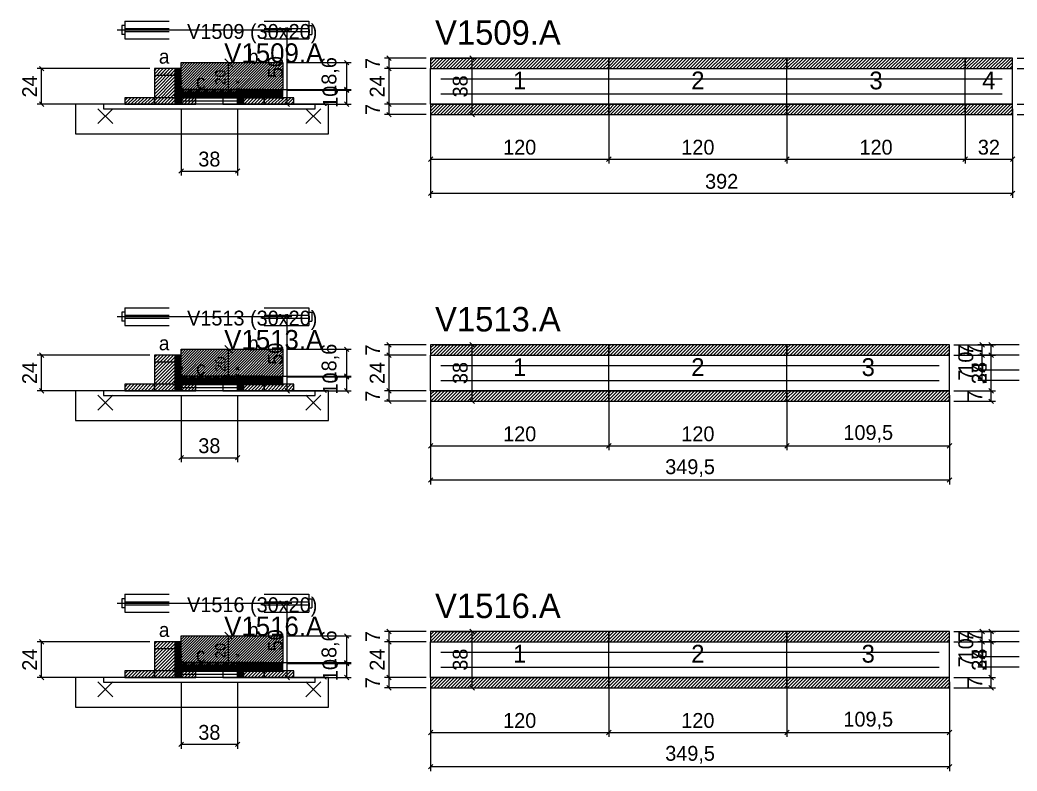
# Model space of a CAD drawing. Extents: x -9000 to 3070, y -8772 to 1250.
# Drawn here: x -69 to 603, y -8772 to -8266 of the extents above; entities that cross this region are included whole.
import ezdxf
from ezdxf.enums import TextEntityAlignment as Align

# ---------------------------------------------------------------- set-up
doc = ezdxf.new("R2010")
doc.units = 0
for name, color, linetype in [('5', 5, 'Continuous'), ('BARRA_ANCORAGEM', 126, 'Continuous'), ('barrote', 126, 'Continuous'), ('CONCRETO', 251, 'Continuous'), ('COTA', 241, 'Continuous'), ('Cota Seção (2x)', 241, 'Continuous'), ('detalhes', 7, 'Continuous'), ('Hachura', 251, 'Continuous'), ('HACHURACONCRETO', 251, 'Continuous'), ('Madeira', 126, 'Continuous'), ('NOMENCLATURA', 7, 'Continuous'), ('Painéis', 200, 'Continuous'), ('presilha', 224, 'Continuous'), ('SARR_2.2x7', 40, 'Continuous'), ('SARRAFO_2_2X7', 40, 'Continuous'), ('SCO-___-LAJ', 224, 'Continuous'), ('TENSOR', 224, 'Continuous'), ('Texto Seção', 7, 'Continuous')]:
    doc.layers.add(name, color=color, linetype=linetype)
doc.dimstyles.new('PAINEL', dxfattribs={"dimtxt": 10, "dimasz": 3, "dimexe": 3, "dimexo": 3, "dimgap": 3, "dimtad": 1, "dimblk": 'OBLIQUE', "dimblk1": 'OBLIQUE', "dimcen": 2.5, "dimclrd": 4, "dimclre": 4, "dimclrt": 240, "dimazin": 3, "dimtfac": 1, "dimtmove": 0, "dimatfit": 3})
doc.dimstyles.new('SECAO2X', dxfattribs={"dimtxt": 7, "dimasz": 5, "dimexe": 3, "dimexo": 3, "dimgap": 2, "dimtad": 3, "dimblk": 'OBLIQUE', "dimblk1": 'OBLIQUE', "dimcen": 2.5, "dimclrd": 4, "dimclre": 4, "dimclrt": 1, "dimazin": 3, "dimtfac": 1, "dimtmove": 0, "dimatfit": 3})

# ---------------------------------------------------------------- blocks, each defined once
blk = doc.blocks.new('PAR_ESQ')
for p, q in [((-1, -1), (1, 1)), ((-1, 1), (1, -1))]:
    blk.add_line(p, q)
blk = doc.blocks.new('PAR_FUNDO_ESQ')
for p, q in [((-1, -1), (1, 1)), ((-1, 1), (1, -1))]:
    blk.add_line(p, q)
blk = doc.blocks.new('PAR_FUNDO_DIR')
for p, q in [((-1, -1), (1, 1)), ((-1, 1), (1, -1))]:
    blk.add_line(p, q)
blk = doc.blocks.new('par_int_esq')
for p, q in [((-1, -1), (1, 1)), ((-1, 1), (1, -1))]:
    blk.add_line(p, q)
blk = doc.blocks.new('par_int_dir')
for p, q in [((-1, -1), (1, 1)), ((-1, 1), (1, -1))]:
    blk.add_line(p, q)
blk = doc.blocks.new('_OBLIQUE')
at = {"color": 0, "linetype": 'BYBLOCK'}
blk.add_line((-0.5, -0.5), (0.5, 0.5), dxfattribs=at)

msp = doc.modelspace()

# ---------------------------------------------------------------- hatches: boundary and pattern name
at = {"layer": 'COTA'}
h = msp.add_hatch(dxfattribs=at)
h.set_pattern_fill('ANSI31', scale=0.5)
h.paths.add_polyline_path([(208, -8299), (328, -8299), (328, -8292), (208, -8292)])
h = msp.add_hatch(dxfattribs=at)
h.set_pattern_fill('ANSI31', scale=0.5)
h.paths.add_polyline_path([(328, -8299), (448, -8299), (448, -8292), (328, -8292)])
h = msp.add_hatch(dxfattribs=at)
h.set_pattern_fill('ANSI31', scale=0.5)
h.paths.add_polyline_path([(448, -8299), (568, -8299), (568, -8292), (448, -8292)])
h = msp.add_hatch(dxfattribs=at)
h.set_pattern_fill('ANSI31', scale=0.5)
h.paths.add_polyline_path([(568, -8299), (600, -8299), (600, -8292), (568, -8292)])
h = msp.add_hatch(dxfattribs=at)
h.set_pattern_fill('ANSI31', scale=0.4)
h.paths.add_polyline_path([(40, -8315), (40, -8295), (108.5, -8295), (108.5, -8313.6), (78, -8313.6), (78, -8315)])
h = msp.add_hatch(dxfattribs=at)
h.set_pattern_fill('ANSI31', scale=0.5)
h.paths.add_polyline_path([(208, -8330), (328, -8330), (328, -8323), (208, -8323)])
h = msp.add_hatch(dxfattribs=at)
h.set_pattern_fill('ANSI31', scale=0.5)
h.paths.add_polyline_path([(328, -8330), (448, -8330), (448, -8323), (328, -8323)])
h = msp.add_hatch(dxfattribs=at)
h.set_pattern_fill('ANSI31', scale=0.5)
h.paths.add_polyline_path([(448, -8330), (568, -8330), (568, -8323), (448, -8323)])
h = msp.add_hatch(dxfattribs=at)
h.set_pattern_fill('ANSI31', scale=0.5)
h.paths.add_polyline_path([(568, -8330), (600, -8330), (600, -8323), (568, -8323)])
h = msp.add_hatch(dxfattribs=at)
h.set_pattern_fill('ANSI31', scale=0.4)
h.paths.add_polyline_path([(40, -8508), (40, -8488), (108.5, -8488), (108.5, -8506.6), (78, -8506.6), (78, -8508)])
h = msp.add_hatch(dxfattribs=at)
h.set_pattern_fill('ANSI31', scale=0.5)
h.paths.add_polyline_path([(208, -8492), (328, -8492), (328, -8485), (208, -8485)])
h = msp.add_hatch(dxfattribs=at)
h.set_pattern_fill('ANSI31', scale=0.5)
h.paths.add_polyline_path([(328, -8492), (448, -8492), (448, -8485), (328, -8485)])
h = msp.add_hatch(dxfattribs=at)
h.set_pattern_fill('ANSI31', scale=0.5)
h.paths.add_polyline_path([(448, -8492), (557.5, -8492), (557.5, -8485), (448, -8485)])
h = msp.add_hatch(dxfattribs=at)
h.set_pattern_fill('ANSI31', scale=0.5)
h.paths.add_polyline_path([(208, -8523), (328, -8523), (328, -8516), (208, -8516)])
h = msp.add_hatch(dxfattribs=at)
h.set_pattern_fill('ANSI31', scale=0.5)
h.paths.add_polyline_path([(328, -8523), (448, -8523), (448, -8516), (328, -8516)])
h = msp.add_hatch(dxfattribs=at)
h.set_pattern_fill('ANSI31', scale=0.5)
h.paths.add_polyline_path([(448, -8523), (557.5, -8523), (557.5, -8516), (448, -8516)])
h = msp.add_hatch(dxfattribs=at)
h.set_pattern_fill('ANSI31', scale=0.4)
h.paths.add_polyline_path([(40, -8701), (40, -8681), (108.5, -8681), (108.5, -8699.6), (78, -8699.6), (78, -8701)])
h = msp.add_hatch(dxfattribs=at)
h.set_pattern_fill('ANSI31', scale=0.5)
h.paths.add_polyline_path([(208, -8685), (328, -8685), (328, -8678), (208, -8678)])
h = msp.add_hatch(dxfattribs=at)
h.set_pattern_fill('ANSI31', scale=0.5)
h.paths.add_polyline_path([(328, -8685), (448, -8685), (448, -8678), (328, -8678)])
h = msp.add_hatch(dxfattribs=at)
h.set_pattern_fill('ANSI31', scale=0.5)
h.paths.add_polyline_path([(448, -8685), (557.5, -8685), (557.5, -8678), (448, -8678)])
h = msp.add_hatch(dxfattribs=at)
h.set_pattern_fill('ANSI31', scale=0.5)
h.paths.add_polyline_path([(208, -8716), (328, -8716), (328, -8709), (208, -8709)])
h = msp.add_hatch(dxfattribs=at)
h.set_pattern_fill('ANSI31', scale=0.5)
h.paths.add_polyline_path([(328, -8716), (448, -8716), (448, -8709), (328, -8709)])
h = msp.add_hatch(dxfattribs=at)
h.set_pattern_fill('ANSI31', scale=0.5)
h.paths.add_polyline_path([(448, -8716), (557.5, -8716), (557.5, -8709), (448, -8709)])
at = {"layer": 'Hachura'}
h = msp.add_hatch(dxfattribs=at)
h.set_pattern_fill('ANSI31', scale=0.5)
h.paths.add_polyline_path([(22, -8323), (36, -8323), (36, -8299), (22, -8299)])
h = msp.add_hatch(dxfattribs=at)
h.set_pattern_fill('ANSI31', scale=0.5)
h.paths.add_polyline_path([(22, -8303.4), (36, -8303.4), (36, -8299), (22, -8299)])
h = msp.add_hatch(dxfattribs=at)
h.set_pattern_fill('SOLID')
h.paths.add_polyline_path([(36, -8323), (40, -8323), (40, -8299), (36, -8299)])
h = msp.add_hatch(dxfattribs=at)
h.set_pattern_fill('SOLID')
h.paths.add_polyline_path([(78, -8323), (82, -8323), (82, -8313), (78, -8313)])
h = msp.add_hatch(dxfattribs=at)
h.set_pattern_fill('SOLID')
h.paths.add_polyline_path([(78, -8313), (108.5, -8313), (108.5, -8319), (78, -8319)])
h = msp.add_hatch(dxfattribs=at)
h.set_pattern_fill('ANSI31', scale=0.5)
h.paths.add_polyline_path([(82, -8323), (96, -8323), (96, -8313), (82, -8313)])
h = msp.add_hatch(dxfattribs=at)
h.set_pattern_fill('ANSI31', scale=0.5)
h.paths.add_polyline_path([(82, -8317.4), (96, -8317.4), (96, -8313), (82, -8313)])
h = msp.add_hatch(dxfattribs=at)
h.set_pattern_fill('ANSI31', scale=0.5)
h.paths.add_polyline_path([(2, -8323), (22, -8323), (22, -8318.6), (2, -8318.6)])
h = msp.add_hatch(dxfattribs=at)
h.set_pattern_fill('SOLID')
h.paths.add_polyline_path([(40, -8318.6), (78, -8318.6), (78, -8315), (40, -8315)])
h = msp.add_hatch(dxfattribs=at)
h.set_pattern_fill('ANSI31', scale=0.5)
h.paths.add_polyline_path([(40, -8323), (50, -8323), (50, -8318.6), (40, -8318.6)])
h = msp.add_hatch(dxfattribs=at)
h.set_pattern_fill('ANSI31', scale=0.5)
h.paths.add_polyline_path([(96, -8323), (116, -8323), (116, -8318.6), (96, -8318.6)])
h = msp.add_hatch(dxfattribs=at)
h.set_pattern_fill('ANSI31', scale=0.5)
h.paths.add_polyline_path([(22, -8516), (36, -8516), (36, -8492), (22, -8492)])
h = msp.add_hatch(dxfattribs=at)
h.set_pattern_fill('ANSI31', scale=0.5)
h.paths.add_polyline_path([(22, -8496.4), (36, -8496.4), (36, -8492), (22, -8492)])
h = msp.add_hatch(dxfattribs=at)
h.set_pattern_fill('SOLID')
h.paths.add_polyline_path([(36, -8516), (40, -8516), (40, -8492), (36, -8492)])
h = msp.add_hatch(dxfattribs=at)
h.set_pattern_fill('SOLID')
h.paths.add_polyline_path([(40, -8511.6), (78, -8511.6), (78, -8508), (40, -8508)])
h = msp.add_hatch(dxfattribs=at)
h.set_pattern_fill('SOLID')
h.paths.add_polyline_path([(78, -8516), (82, -8516), (82, -8506), (78, -8506)])
h = msp.add_hatch(dxfattribs=at)
h.set_pattern_fill('SOLID')
h.paths.add_polyline_path([(78, -8506), (108.5, -8506), (108.5, -8512), (78, -8512)])
h = msp.add_hatch(dxfattribs=at)
h.set_pattern_fill('ANSI31', scale=0.5)
h.paths.add_polyline_path([(82, -8516), (96, -8516), (96, -8506), (82, -8506)])
h = msp.add_hatch(dxfattribs=at)
h.set_pattern_fill('ANSI31', scale=0.5)
h.paths.add_polyline_path([(82, -8510.4), (96, -8510.4), (96, -8506), (82, -8506)])
h = msp.add_hatch(dxfattribs=at)
h.set_pattern_fill('ANSI31', scale=0.5)
h.paths.add_polyline_path([(2, -8516), (22, -8516), (22, -8511.6), (2, -8511.6)])
h = msp.add_hatch(dxfattribs=at)
h.set_pattern_fill('ANSI31', scale=0.5)
h.paths.add_polyline_path([(40, -8516), (50, -8516), (50, -8511.6), (40, -8511.6)])
h = msp.add_hatch(dxfattribs=at)
h.set_pattern_fill('ANSI31', scale=0.5)
h.paths.add_polyline_path([(96, -8516), (116, -8516), (116, -8511.6), (96, -8511.6)])
h = msp.add_hatch(dxfattribs=at)
h.set_pattern_fill('ANSI31', scale=0.5)
h.paths.add_polyline_path([(22, -8709), (36, -8709), (36, -8685), (22, -8685)])
h = msp.add_hatch(dxfattribs=at)
h.set_pattern_fill('ANSI31', scale=0.5)
h.paths.add_polyline_path([(22, -8689.4), (36, -8689.4), (36, -8685), (22, -8685)])
h = msp.add_hatch(dxfattribs=at)
h.set_pattern_fill('SOLID')
h.paths.add_polyline_path([(36, -8709), (40, -8709), (40, -8685), (36, -8685)])
h = msp.add_hatch(dxfattribs=at)
h.set_pattern_fill('SOLID')
h.paths.add_polyline_path([(40, -8704.6), (78, -8704.6), (78, -8701), (40, -8701)])
h = msp.add_hatch(dxfattribs=at)
h.set_pattern_fill('SOLID')
h.paths.add_polyline_path([(78, -8709), (82, -8709), (82, -8699), (78, -8699)])
h = msp.add_hatch(dxfattribs=at)
h.set_pattern_fill('SOLID')
h.paths.add_polyline_path([(78, -8699), (108.5, -8699), (108.5, -8705), (78, -8705)])
h = msp.add_hatch(dxfattribs=at)
h.set_pattern_fill('ANSI31', scale=0.5)
h.paths.add_polyline_path([(82, -8709), (96, -8709), (96, -8699), (82, -8699)])
h = msp.add_hatch(dxfattribs=at)
h.set_pattern_fill('ANSI31', scale=0.5)
h.paths.add_polyline_path([(82, -8703.4), (96, -8703.4), (96, -8699), (82, -8699)])
h = msp.add_hatch(dxfattribs=at)
h.set_pattern_fill('ANSI31', scale=0.5)
h.paths.add_polyline_path([(2, -8709), (22, -8709), (22, -8704.6), (2, -8704.6)])
h = msp.add_hatch(dxfattribs=at)
h.set_pattern_fill('ANSI31', scale=0.5)
h.paths.add_polyline_path([(40, -8709), (50, -8709), (50, -8704.6), (40, -8704.6)])
h = msp.add_hatch(dxfattribs=at)
h.set_pattern_fill('ANSI31', scale=0.5)
h.paths.add_polyline_path([(96, -8709), (116, -8709), (116, -8704.6), (96, -8704.6)])
at = {"layer": 'HACHURACONCRETO'}
h = msp.add_hatch(dxfattribs=at)
h.set_pattern_fill('ANSI31', scale=0.3)
h.paths.add_polyline_path([(40, -8318.6), (78, -8318.6), (78, -8313), (40, -8313)])
h = msp.add_hatch(dxfattribs=at)
h.set_pattern_fill('ANSI31', scale=0.3)
h.paths.add_polyline_path([(40, -8511.6), (78, -8511.6), (78, -8506), (40, -8506)])
h = msp.add_hatch(dxfattribs=at)
h.set_pattern_fill('ANSI31', scale=0.3)
h.paths.add_polyline_path([(40, -8704.6), (78, -8704.6), (78, -8699), (40, -8699)])

# ---------------------------------------------------------------- linework, layer by layer
for p, q in [((0, -8270), (0, -8276)), ((2, -8270), (0, -8270)), ((2, -8267), (32, -8267)), ((2, -8267), (2, -8279)), ((2, -8272), (32, -8272)), ((96, -8267), (126, -8267)), ((96, -8272), (126, -8272)), ((126, -8267), (126, -8279)), ((126, -8270), (128, -8270)), ((128, -8270), (128, -8276)), ((2, -8276), (0, -8276)), ((2, -8274), (32, -8274)), ((2, -8279), (32, -8279)), ((96, -8274), (126, -8274)), ((96, -8279), (126, -8279)), ((126, -8276), (128, -8276)), ((2, -8460), (32, -8460)), ((2, -8460), (2, -8472)), ((96, -8460), (126, -8460)), ((126, -8460), (126, -8472)), ((0, -8463), (0, -8469)), ((2, -8463), (0, -8463)), ((2, -8465), (32, -8465)), ((2, -8467), (32, -8467)), ((96, -8465), (126, -8465)), ((96, -8467), (126, -8467)), ((126, -8463), (128, -8463)), ((128, -8463), (128, -8469)), ((2, -8469), (0, -8469)), ((2, -8472), (32, -8472)), ((96, -8472), (126, -8472)), ((126, -8469), (128, -8469)), ((0, -8656), (0, -8662)), ((2, -8656), (0, -8656)), ((2, -8653), (32, -8653)), ((2, -8653), (2, -8665)), ((96, -8653), (126, -8653)), ((126, -8653), (126, -8665)), ((126, -8656), (128, -8656)), ((128, -8656), (128, -8662)), ((2, -8662), (0, -8662)), ((2, -8658), (32, -8658)), ((2, -8660), (32, -8660)), ((96, -8658), (126, -8658)), ((96, -8660), (126, -8660)), ((126, -8662), (128, -8662)), ((2, -8665), (32, -8665)), ((96, -8665), (126, -8665))]:
    msp.add_line(p, q)
at = {"layer": 'BARRA_ANCORAGEM'}
for p, q in [((40, -8315.3), (78, -8315.3)), ((40, -8317.3), (40, -8315.3)), ((40, -8317.3), (78, -8317.3)), ((40, -8318.7), (78, -8318.7)), ((40, -8320.7), (40, -8318.7)), ((78, -8317.3), (78, -8315.3)), ((78, -8320.7), (78, -8318.7)), ((40, -8320.7), (78, -8320.7)), ((40, -8508.3), (78, -8508.3)), ((40, -8510.3), (40, -8508.3)), ((40, -8510.3), (78, -8510.3)), ((40, -8511.7), (78, -8511.7)), ((40, -8513.7), (40, -8511.7)), ((40, -8513.7), (78, -8513.7)), ((78, -8510.3), (78, -8508.3)), ((78, -8513.7), (78, -8511.7)), ((40, -8701.3), (78, -8701.3)), ((40, -8703.3), (40, -8701.3)), ((78, -8703.3), (78, -8701.3)), ((40, -8703.3), (78, -8703.3)), ((40, -8704.7), (78, -8704.7)), ((40, -8706.7), (40, -8704.7)), ((40, -8706.7), (78, -8706.7)), ((78, -8706.7), (78, -8704.7))]:
    msp.add_line(p, q, dxfattribs=at)
at = {"layer": 'barrote'}
for points in [[(-31.25, -8343), (139.25, -8343), (139.25, -8323), (-31.25, -8323)], [(-31.25, -8536), (139.25, -8536), (139.25, -8516), (-31.25, -8516)], [(-31.25, -8729), (139.25, -8729), (139.25, -8709), (-31.25, -8709)]]:
    msp.add_lwpolyline(points, close=True, dxfattribs=at)
at = {"layer": 'CONCRETO'}
for points in [[(40, -8315), (40, -8295), (108.5, -8295), (108.5, -8313.6), (78, -8313.6), (78, -8315)], [(40, -8508), (40, -8488), (108.5, -8488), (108.5, -8506.6), (78, -8506.6), (78, -8508)], [(40, -8701), (40, -8681), (108.5, -8681), (108.5, -8699.6), (78, -8699.6), (78, -8701)]]:
    msp.add_lwpolyline(points, close=True, dxfattribs=at)
at = {"layer": 'HACHURACONCRETO'}
for points in [[(40, -8318.6), (78, -8318.6), (78, -8313), (40, -8313)], [(40, -8511.6), (78, -8511.6), (78, -8506), (40, -8506)], [(40, -8704.6), (78, -8704.6), (78, -8699), (40, -8699)]]:
    msp.add_lwpolyline(points, close=True, dxfattribs=at)
at = {"layer": 'Madeira'}
for points in [[(22, -8323), (36, -8323), (36, -8299), (22, -8299)], [(22, -8303.4), (36, -8303.4), (36, -8299), (22, -8299)], [(82, -8323), (96, -8323), (96, -8313), (82, -8313)], [(82, -8317.4), (96, -8317.4), (96, -8313), (82, -8313)], [(2, -8323), (22, -8323), (22, -8318.6), (2, -8318.6)], [(22, -8323), (36, -8323), (36, -8318.6), (22, -8318.6)], [(40, -8323), (50, -8323), (50, -8318.6), (40, -8318.6)], [(68, -8323), (78, -8323), (78, -8318.6), (68, -8318.6)], [(96, -8323), (116, -8323), (116, -8318.6), (96, -8318.6)], [(22, -8516), (36, -8516), (36, -8492), (22, -8492)], [(22, -8496.4), (36, -8496.4), (36, -8492), (22, -8492)], [(82, -8516), (96, -8516), (96, -8506), (82, -8506)], [(82, -8510.4), (96, -8510.4), (96, -8506), (82, -8506)], [(2, -8516), (22, -8516), (22, -8511.6), (2, -8511.6)], [(22, -8516), (36, -8516), (36, -8511.6), (22, -8511.6)], [(40, -8516), (50, -8516), (50, -8511.6), (40, -8511.6)], [(68, -8516), (78, -8516), (78, -8511.6), (68, -8511.6)], [(96, -8516), (116, -8516), (116, -8511.6), (96, -8511.6)], [(22, -8709), (36, -8709), (36, -8685), (22, -8685)], [(22, -8689.4), (36, -8689.4), (36, -8685), (22, -8685)], [(82, -8709), (96, -8709), (96, -8699), (82, -8699)], [(82, -8703.4), (96, -8703.4), (96, -8699), (82, -8699)], [(2, -8709), (22, -8709), (22, -8704.6), (2, -8704.6)], [(22, -8709), (36, -8709), (36, -8704.6), (22, -8704.6)], [(40, -8709), (50, -8709), (50, -8704.6), (40, -8704.6)], [(68, -8709), (78, -8709), (78, -8704.6), (68, -8704.6)], [(96, -8709), (116, -8709), (116, -8704.6), (96, -8704.6)]]:
    msp.add_lwpolyline(points, close=True, dxfattribs=at)
at = {"layer": 'Painéis'}
for p, q in [((208, -8299), (328, -8299)), ((208, -8323), (208, -8299)), ((328, -8323), (328, -8299)), ((328, -8323), (328, -8299)), ((328, -8299), (448, -8299)), ((328, -8323), (328, -8299)), ((448, -8323), (448, -8299)), ((448, -8323), (448, -8299)), ((448, -8299), (568, -8299)), ((448, -8323), (448, -8299)), ((568, -8323), (568, -8299)), ((568, -8323), (568, -8299)), ((568, -8299), (600, -8299)), ((568, -8323), (568, -8299)), ((600, -8323), (600, -8299)), ((208, -8323), (328, -8323)), ((328, -8323), (448, -8323)), ((448, -8323), (568, -8323)), ((568, -8323), (600, -8323)), ((208, -8492), (328, -8492)), ((208, -8516), (208, -8492)), ((328, -8516), (328, -8492)), ((328, -8516), (328, -8492)), ((328, -8492), (448, -8492)), ((328, -8516), (328, -8492)), ((448, -8516), (448, -8492)), ((448, -8516), (448, -8492)), ((448, -8492), (557.5, -8492)), ((448, -8516), (448, -8492)), ((557.5, -8516), (557.5, -8492)), ((208, -8516), (328, -8516)), ((328, -8516), (448, -8516)), ((448, -8516), (557.5, -8516)), ((208, -8685), (328, -8685)), ((208, -8709), (208, -8685)), ((328, -8709), (328, -8685)), ((328, -8709), (328, -8685)), ((328, -8685), (448, -8685)), ((328, -8709), (328, -8685)), ((448, -8709), (448, -8685)), ((448, -8709), (448, -8685)), ((448, -8685), (557.5, -8685)), ((448, -8709), (448, -8685)), ((557.5, -8709), (557.5, -8685)), ((208, -8709), (328, -8709)), ((328, -8709), (448, -8709)), ((448, -8709), (557.5, -8709))]:
    msp.add_line(p, q, dxfattribs=at)
for points in [[(36, -8323), (40, -8323), (40, -8299), (36, -8299)], [(78, -8323), (82, -8323), (82, -8313), (78, -8313)], [(78, -8313), (108.5, -8313), (108.5, -8313.6), (78, -8313.6)], [(40, -8318.6), (78, -8318.6), (78, -8315), (40, -8315)], [(36, -8516), (40, -8516), (40, -8492), (36, -8492)], [(40, -8511.6), (78, -8511.6), (78, -8508), (40, -8508)], [(78, -8516), (82, -8516), (82, -8506), (78, -8506)], [(78, -8506), (108.5, -8506), (108.5, -8506.6), (78, -8506.6)], [(36, -8709), (40, -8709), (40, -8685), (36, -8685)], [(40, -8704.6), (78, -8704.6), (78, -8701), (40, -8701)], [(78, -8709), (82, -8709), (82, -8699), (78, -8699)], [(78, -8699), (108.5, -8699), (108.5, -8699.6), (78, -8699.6)]]:
    msp.add_lwpolyline(points, close=True, dxfattribs=at)
at = {"layer": 'presilha'}
for p, q in [((-16, -8336), (-6, -8326)), ((-16, -8326), (-6, -8336)), ((124, -8336), (134, -8326)), ((124, -8326), (134, -8336)), ((-16, -8529), (-6, -8519)), ((-16, -8519), (-6, -8529)), ((124, -8529), (134, -8519)), ((124, -8519), (134, -8529)), ((-16, -8722), (-6, -8712)), ((-16, -8712), (-6, -8722)), ((124, -8722), (134, -8712)), ((124, -8712), (134, -8722))]:
    msp.add_line(p, q, dxfattribs=at)
at = {"layer": 'SARR_2.2x7'}
for points in [[(215, -8306), (328, -8306)], [(215, -8306), (328, -8306)], [(328, -8306), (448, -8306)], [(328, -8306), (448, -8306)], [(448, -8306), (568, -8306)], [(448, -8306), (568, -8306)], [(568, -8306), (593, -8306)], [(568, -8306), (593, -8306)], [(215, -8316), (328, -8316)], [(215, -8316), (328, -8316)], [(328, -8316), (448, -8316)], [(328, -8316), (448, -8316)], [(448, -8316), (568, -8316)], [(448, -8316), (568, -8316)], [(568, -8316), (593, -8316)], [(568, -8316), (593, -8316)], [(215, -8499), (328, -8499)], [(215, -8499), (328, -8499)], [(328, -8499), (448, -8499)], [(328, -8499), (448, -8499)], [(448, -8499), (550.5, -8499)], [(448, -8499), (550.5, -8499)], [(215, -8509), (328, -8509)], [(215, -8509), (328, -8509)], [(328, -8509), (448, -8509)], [(328, -8509), (448, -8509)], [(448, -8509), (550.5, -8509)], [(448, -8509), (550.5, -8509)], [(215, -8692), (328, -8692)], [(215, -8692), (328, -8692)], [(328, -8692), (448, -8692)], [(328, -8692), (448, -8692)], [(448, -8692), (550.5, -8692)], [(448, -8692), (550.5, -8692)], [(215, -8702), (328, -8702)], [(215, -8702), (328, -8702)], [(328, -8702), (448, -8702)], [(328, -8702), (448, -8702)], [(448, -8702), (550.5, -8702)], [(448, -8702), (550.5, -8702)]]:
    msp.add_lwpolyline(points, dxfattribs=at)
at = {"layer": 'SARRAFO_2_2X7'}
for p, q in [((36, -8308.2), (36, -8303.8)), ((36, -8303.8), (40, -8303.8)), ((40, -8308.2), (40, -8303.8)), ((36, -8308.2), (40, -8308.2)), ((36, -8318.2), (36, -8313.8)), ((36, -8313.8), (40, -8313.8)), ((36, -8318.2), (40, -8318.2)), ((40, -8318.2), (40, -8313.8)), ((78, -8320.2), (78, -8315.8)), ((78, -8315.8), (82, -8315.8)), ((78, -8320.2), (82, -8320.2)), ((82, -8320.2), (82, -8315.8)), ((36, -8501.2), (36, -8496.8)), ((36, -8496.8), (40, -8496.8)), ((36, -8501.2), (40, -8501.2)), ((40, -8501.2), (40, -8496.8)), ((36, -8511.2), (36, -8506.8)), ((36, -8506.8), (40, -8506.8)), ((40, -8511.2), (40, -8506.8)), ((36, -8511.2), (40, -8511.2)), ((78, -8513.2), (78, -8508.8)), ((78, -8508.8), (82, -8508.8)), ((78, -8513.2), (82, -8513.2)), ((82, -8513.2), (82, -8508.8)), ((36, -8694.2), (36, -8689.8)), ((36, -8689.8), (40, -8689.8)), ((36, -8694.2), (40, -8694.2)), ((40, -8694.2), (40, -8689.8)), ((36, -8704.2), (36, -8699.8)), ((36, -8699.8), (40, -8699.8)), ((40, -8704.2), (40, -8699.8)), ((78, -8706.2), (78, -8701.8)), ((78, -8701.8), (82, -8701.8)), ((82, -8706.2), (82, -8701.8)), ((36, -8704.2), (40, -8704.2)), ((78, -8706.2), (82, -8706.2))]:
    msp.add_line(p, q, dxfattribs=at)
at = {"layer": 'SCO-___-LAJ'}
for points in [[(208, -8299), (328, -8299), (328, -8292), (208, -8292)], [(328, -8299), (448, -8299), (448, -8292), (328, -8292)], [(448, -8299), (568, -8299), (568, -8292), (448, -8292)], [(568, -8299), (600, -8299), (600, -8292), (568, -8292)], [(-12.25, -8326.2), (130.25, -8326.2), (130.25, -8323), (-12.25, -8323)], [(208, -8330), (328, -8330), (328, -8323), (208, -8323)], [(328, -8330), (448, -8330), (448, -8323), (328, -8323)], [(448, -8330), (568, -8330), (568, -8323), (448, -8323)], [(568, -8330), (600, -8330), (600, -8323), (568, -8323)], [(208, -8492), (328, -8492), (328, -8485), (208, -8485)], [(328, -8492), (448, -8492), (448, -8485), (328, -8485)], [(448, -8492), (557.5, -8492), (557.5, -8485), (448, -8485)], [(-12.25, -8519.2), (130.25, -8519.2), (130.25, -8516), (-12.25, -8516)], [(208, -8523), (328, -8523), (328, -8516), (208, -8516)], [(328, -8523), (448, -8523), (448, -8516), (328, -8516)], [(448, -8523), (557.5, -8523), (557.5, -8516), (448, -8516)], [(208, -8685), (328, -8685), (328, -8678), (208, -8678)], [(328, -8685), (448, -8685), (448, -8678), (328, -8678)], [(448, -8685), (557.5, -8685), (557.5, -8678), (448, -8678)], [(-12.25, -8712.2), (130.25, -8712.2), (130.25, -8709), (-12.25, -8709)], [(208, -8716), (328, -8716), (328, -8709), (208, -8709)], [(328, -8716), (448, -8716), (448, -8709), (328, -8709)], [(448, -8716), (557.5, -8716), (557.5, -8709), (448, -8709)]]:
    msp.add_lwpolyline(points, close=True, dxfattribs=at)
at = {"layer": 'TENSOR'}
for p, q in [((-3, -8273), (106.5, -8273)), ((-3, -8466), (106.5, -8466)), ((-3, -8659), (106.5, -8659))]:
    msp.add_line(p, q, dxfattribs=at)

# ---------------------------------------------------------------- block references
at = {"layer": 'Painéis'}
for name, p in [('par_int_esq', (40, -8308)), ('PAR_FUNDO_ESQ', (40, -8313)), ('par_int_dir', (78, -8308)), ('PAR_FUNDO_DIR', (78, -8313)), ('PAR_ESQ', (36, -8318)), ('par_int_esq', (40, -8501)), ('par_int_dir', (78, -8501)), ('PAR_FUNDO_ESQ', (40, -8506)), ('PAR_FUNDO_DIR', (78, -8506)), ('PAR_ESQ', (36, -8511)), ('par_int_esq', (40, -8694)), ('par_int_dir', (78, -8694)), ('PAR_ESQ', (36, -8704)), ('PAR_FUNDO_ESQ', (40, -8699)), ('PAR_FUNDO_DIR', (78, -8699))]:
    msp.add_blockref(name, p, dxfattribs=at)

# ---------------------------------------------------------------- texts
at = {"layer": '5'}
for s, p in [('1', (268, -8307)), ('2', (388, -8307)), ('3', (508, -8307)), ('4', (584, -8307)), ('1', (268, -8500)), ('2', (388, -8500)), ('3', (502.75, -8500)), ('1', (268, -8693)), ('2', (388, -8693)), ('3', (502.75, -8693))]:
    msp.add_text(s, height=12, dxfattribs=at).set_placement(p, align=Align.MIDDLE_CENTER)
at = {"layer": 'detalhes'}
for s, p in [('b', (85, -8295.7)), ('a', (25, -8295.7)), ('c', (50, -8312.5)), ('a', (25, -8488.7)), ('b', (85, -8488.7)), ('c', (50, -8505.5)), ('a', (25, -8681.7)), ('b', (85, -8681.7)), ('c', (50, -8698.5))]:
    msp.add_text(s, height=9.6, dxfattribs=at).set_placement(p)
at = {"layer": 'NOMENCLATURA'}
for s, p in [('V1509.A', (211, -8283)), ('V1513.A', (211, -8476)), ('V1516.A', (211, -8669))]:
    msp.add_text(s, height=16.5, dxfattribs=at).set_placement(p)
at = {"layer": 'Texto Seção'}
for s, height, p in [('V1509 (30x20)', 10, (44, -8279)), ('V1509.A', 13, (69, -8295)), ('V1513 (30x20)', 10, (44, -8472)), ('V1513.A', 13, (69, -8488)), ('V1516 (30x20)', 10, (44, -8665)), ('V1516.A', 13, (69, -8681))]:
    msp.add_text(s, height=height, dxfattribs=at).set_placement(p)

# ---------------------------------------------------------------- dimensions: what is measured, and where the dimension line sits
at = {"layer": 'COTA'}
for base, p1, p2 in [((111.5, -8323), (96, -8323), (96, -8273)), ((151.5, -8313.6), (108.5, -8313.6), (108.5, -8295)), ((180, -8299), (208, -8299), (208, -8292)), ((236, -8330), (208, -8330), (208, -8292)), ((628, -8330), (600, -8330), (600, -8292)), ((628, -8299), (600, -8299), (600, -8292)), ((-54, -8323), (2, -8323), (22, -8299)), ((180, -8323), (208, -8323), (208, -8299)), ((628, -8323), (600, -8323), (600, -8299)), ((151.5, -8323), (96, -8323), (96, -8313)), ((180, -8330), (208, -8330), (208, -8323)), ((628, -8330), (600, -8330), (600, -8323)), ((111.5, -8516), (96, -8516), (96, -8466)), ((151.5, -8506.6), (108.5, -8506.6), (108.5, -8488)), ((180, -8492), (208, -8492), (208, -8485)), ((236, -8523), (208, -8523), (208, -8485)), ((585.5, -8523), (557.5, -8523), (557.5, -8485)), ((585.5, -8492), (557.5, -8492), (557.5, -8485)), ((579.5, -8492), (607.5, -8492), (607.5, -8485)), ((-54, -8516), (2, -8516), (22, -8492)), ((180, -8516), (208, -8516), (208, -8492)), ((585.5, -8516), (557.5, -8516), (557.5, -8492)), ((579.5, -8502), (607.5, -8502), (607.5, -8492)), ((579.5, -8509), (607.5, -8509), (607.5, -8502)), ((151.5, -8516), (96, -8516), (96, -8506)), ((180, -8523), (208, -8523), (208, -8516)), ((585.5, -8523), (557.5, -8523), (557.5, -8516)), ((111.5, -8709), (96, -8709), (96, -8659)), ((151.5, -8699.6), (108.5, -8699.6), (108.5, -8681)), ((180, -8685), (208, -8685), (208, -8678)), ((236, -8716), (208, -8716), (208, -8678)), ((585.5, -8716), (557.5, -8716), (557.5, -8678)), ((585.5, -8685), (557.5, -8685), (557.5, -8678)), ((579.5, -8685), (607.5, -8685), (607.5, -8678)), ((579.5, -8695), (607.5, -8695), (607.5, -8685)), ((-54, -8709), (2, -8709), (22, -8685)), ((180, -8709), (208, -8709), (208, -8685)), ((585.5, -8709), (557.5, -8709), (557.5, -8685)), ((579.5, -8702), (607.5, -8702), (607.5, -8695)), ((151.5, -8709), (96, -8709), (96, -8699)), ((180, -8716), (208, -8716), (208, -8709)), ((585.5, -8716), (557.5, -8716), (557.5, -8709))]:
    msp.add_linear_dim(base=base, p1=p1, p2=p2, angle=90, dimstyle='PAINEL', dxfattribs=at).render()
for base, p1, p2 in [((40, -8368), (40, -8323), (78, -8323)), ((208, -8360), (208, -8323), (328, -8323)), ((208, -8383), (208, -8323), (600, -8323)), ((328, -8360), (328, -8323), (448, -8323)), ((448, -8360), (448, -8323), (568, -8323)), ((568, -8360), (568, -8323), (600, -8323)), ((40, -8561), (40, -8516), (78, -8516)), ((208, -8553), (208, -8516), (328, -8516)), ((208, -8576), (208, -8516), (557.5, -8516)), ((328, -8553), (328, -8516), (448, -8516)), ((448, -8553), (448, -8516), (557.5, -8516)), ((40, -8754), (40, -8709), (78, -8709)), ((208, -8746), (208, -8709), (328, -8709)), ((208, -8769), (208, -8709), (557.5, -8709)), ((328, -8746), (328, -8709), (448, -8709)), ((448, -8746), (448, -8709), (557.5, -8709))]:
    msp.add_linear_dim(base=base, p1=p1, p2=p2, dimstyle='PAINEL', dxfattribs=at).render()
at = {"layer": 'Cota Seção (2x)'}
for base, p1, p2 in [((72, -8315), (40, -8315), (40, -8295)), ((72, -8508), (40, -8508), (40, -8488)), ((72, -8701), (40, -8701), (40, -8681))]:
    msp.add_linear_dim(base=base, p1=p1, p2=p2, angle=90, dimstyle='SECAO2X', dxfattribs=at).render()

doc.saveas('drawing.dxf')
